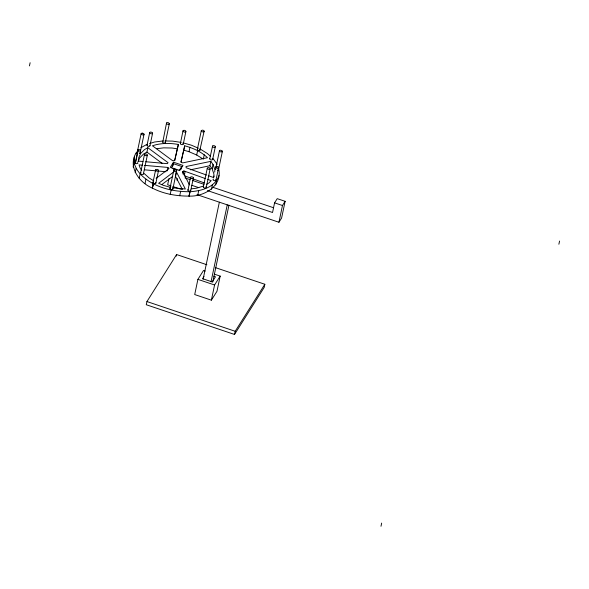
<?xml version="1.0" encoding="UTF-8"?>
<svg xmlns="http://www.w3.org/2000/svg" width="589" height="589" viewBox="0 0 589 589"><rect width="100%" height="100%" fill="white"/><g stroke="black" fill="none" stroke-linecap="round" stroke-linejoin="round"><path stroke-width="0.88" d="M183.26 144.114L185.91 131.516L185.623 130.846A1.487 0.839 11.9 0 0 184.077 130.324A1.487 0.839 11.9 0 0 183.002 130.883L180.352 143.701A1.487 0.839 11.9 0 0 182.7 144.592L183.26 144.114L182.965 143.436M138.54 158.868L138.481 161.099L142.994 161.496M218.548 168.38C223.062 185.557 204.346 196.807 189.15 196.108L188.973 196.108C176.405 196.13 163.749 193.98 152.499 188.178L152.382 188.127C138.805 182.406 127.29 166.142 136.611 152.072L136.243 153.825M134.329 157.13L134.167 162.66L133.239 167.026M213.814 177.326L213.91 174.013L212.121 168.815L209.912 165.73L210.833 161.357L186.006 166.54L186.168 167.762L206.584 175.051M214.757 172.121L214.83 169.639L213.041 164.441L210.833 161.357M166.429 123.079L166.643 123.749A1.487 0.839 11.9 0 0 168.329 124.331A1.487 0.839 11.9 0 0 169.33 123.616L168.528 122.792A1.487 0.839 11.9 0 0 166.554 122.887L162.689 142.494A1.487 0.839 11.9 0 0 164.375 143.075A1.487 0.839 11.9 0 0 165.384 142.361L165.141 141.905M29.45 65.909L30.12 62.728M133.32 164.309L134.24 159.936M133.283 165.634L134.204 161.261M133.239 166.959L134.167 162.586C136.309 172.489 144.894 179.093 153.302 183.753L153.42 183.805C164.67 189.606 177.326 191.756 189.894 191.734L190.078 191.734C201.18 190.961 215.154 187.464 218.939 175.529M137.171 152.507L141.117 133.762M137.605 162.527A1.487 0.839 11.9 0 1 137.745 163.396L136.596 163.72L135.22 163.182L137.87 150.585A1.487 0.839 11.9 0 1 137.936 149.562L139.998 149.739A1.487 0.839 11.9 0 1 140.403 150.806L139.247 151.13L137.87 150.585M135.441 163.352L138.091 150.755M135.205 172.732L136.125 168.358M140.086 153.074L144.04 134.329M139.203 178.334L140.123 173.961M143.37 173.541A1.487 0.839 11.9 0 1 143.017 174.315L142.612 174.425A1.266 0.714 11.9 0 1 141.721 174.373L141.61 174.351A1.487 0.839 11.9 0 1 140.535 173.173L144.482 154.428L145.498 153.957A1.487 0.839 11.9 0 1 147.162 154.568A1.487 0.839 11.9 0 1 146.97 155.57L146.558 155.68A1.266 0.714 11.9 0 1 145.667 155.629L145.557 155.606A1.487 0.839 11.9 0 1 144.482 154.428M149.908 145.512A1.487 0.839 11.9 0 1 148.465 146.374L148.413 146.359A1.384 0.78 11.9 0 1 147.478 145.991L147.022 145.299L149.672 132.709A1.487 0.839 11.9 0 1 151.159 132.083L152.418 132.694A1.487 0.839 11.9 0 1 151.123 133.777L151.071 133.762A1.384 0.78 11.9 0 1 150.129 133.394L149.672 132.709M137.981 161.725L139.718 157.881L143.583 153.979L146.933 152.095L147.854 147.721L168.049 162.667L167.364 163.654L145.704 161.739M143.385 173.983L147.331 155.238M149.952 145.741L152.61 133.151M145.027 183.554L145.947 179.181M152.956 182.524L155.614 169.927M153.199 183.687L152.352 188.149L153.42 183.805M153.302 183.753L152.352 188.149M153.449 182.008L153.199 182.141A1.487 0.839 11.9 0 0 152.985 182.752L153.111 182.973A1.487 0.839 11.9 0 0 155.076 183.635L155.886 183.039L158.537 170.442A1.487 0.839 11.9 0 0 157.16 169.345L155.849 169.544A1.487 0.839 11.9 0 0 155.636 170.155L155.761 170.383A1.487 0.839 11.9 0 0 157.734 171.038L158.537 170.442M165.354 142.575L169.301 123.83M167.129 170.928L167.865 167.431L144.467 165.362M168.955 178.607L167.659 184.777L171.105 185.94M172.562 166.577L173.483 162.203L182.98 165.399L179.785 170.464L170.287 167.261L173.483 162.203M174.675 160.738L178.371 144.46C169.801 142.965 160.738 142.943 152.441 145.785L172.584 160.694L174.609 160.613L178.371 144.46M169.904 188.598L173.946 169.647A1.487 0.839 11.9 0 1 175.478 169.33A1.487 0.839 11.9 0 1 176.766 170.228L172.82 189.194L172.275 189.687A1.487 0.839 11.9 0 1 170.214 189.268L170 188.392A1.487 0.839 11.9 0 1 170.449 188.105M206.872 264.741L176.597 254.544L146.948 301.553L146.278 304.734L234.518 334.456L264.166 287.447L264.836 284.266L215.522 267.656M170.199 194.48L171.127 190.1M175.721 171.774L176.376 171.848L175.456 176.229L182.399 189.511M177.046 180.337L177.422 178.585M181.022 162.13L184.718 145.814C193.037 148.03 201.247 151.69 207.519 157.705L182.671 162.903L180.948 162.019L184.718 145.814M181.176 169.117L181.736 166.488L173.836 163.83L171.185 168.034M182.391 173.254L182.759 171.509L183.915 170.95L205.296 178.548M183.179 174.447L183.915 170.95M179.719 195.725L180.646 191.344M202.587 158.684L196.697 155.025L189.01 151.697L189.93 147.316M185.16 171.362L184.239 175.743L190.946 178.136M193.369 177.981L190.711 190.578L189.864 191.153L188.708 190.998A1.399 0.788 11.9 0 1 187.95 190.49L190.446 177.414M197.322 149.518L201.276 130.773M196.697 155.025L197.617 150.651M176.258 256.134L176.597 254.544M188.973 196.108L189.894 191.734M189.15 196.108L190.078 191.734M197.558 149.135L197.396 149.311A1.487 0.839 11.9 0 0 197.985 150.372A1.487 0.839 11.9 0 0 199.767 150.548L204.177 131.06A1.487 0.839 11.9 0 0 202.439 130.154L201.35 130.567A1.487 0.839 11.9 0 0 201.939 131.627A1.487 0.839 11.9 0 0 203.72 131.803L204.206 131.281M203.323 159.14L204.243 154.767M197.779 195.025L198.707 190.652M203.315 187.015L207.269 168.27M209.787 158.699L212.585 145.917A1.487 0.839 11.9 0 1 213.836 145.652L214.219 145.733A1.487 0.839 11.9 0 1 215.294 146.919L212.636 159.509L211.93 159.943A1.399 0.788 11.9 0 1 210.914 159.891L210.862 159.884A1.487 0.839 11.9 0 1 209.787 158.699L209.927 158.515M203.529 186.617A1.487 0.839 11.9 0 0 203.499 187.464L204.758 188.082A1.487 0.839 11.9 0 0 206.253 187.457L210.199 168.712L209.493 167.865A1.487 0.839 11.9 0 0 207.718 167.732A1.487 0.839 11.9 0 0 207.453 168.719L208.712 169.337A1.487 0.839 11.9 0 0 210.199 168.712M212.121 168.815L213.041 164.441M215.522 169.477L219.476 150.732M211.436 189.305L212.364 184.931M215.972 180.146L218.629 167.548M218.416 170.169L222.37 151.425M215.707 184.99L216.656 180.587M205.171 271.058L203.507 270.491L197.904 279.37L194.709 294.559L211.377 300.169L216.973 291.29L220.176 276.108L214.344 274.143M203.124 279.186L219.351 202.189M211.024 281.844L227.251 204.847M212.732 282.116L228.959 205.119M211.377 300.169L214.573 284.988L220.176 276.108M234.518 334.456L235.188 331.276L264.836 284.266M196.954 194.642L278.943 222.259L281.594 218.055L285.128 201.313L277.228 198.655L274.577 202.859L272.545 212.496L207.431 190.571M278.943 222.259L282.47 205.517L285.128 201.313M380.995 526.271L381.665 523.091M558.88 244.236L559.55 241.048M187.795 190.004L188.06 189.629M133.408 161.511L134.056 160.061M138.555 158.124L140.638 153.508L144.504 149.599L147.854 147.721M214.035 176.037L213.387 177.473L208.285 175.655M176.774 170.449L176.229 170.943A1.487 0.839 11.9 0 1 174.167 170.523L173.858 169.853M185.91 131.516L185.358 132.002A1.487 0.839 11.9 0 1 183.01 131.104L183.002 130.883M179.078 170.692L181.736 166.488M203.985 276.484L202.594 278.685L212.246 281.932L215.486 276.793L213.881 276.256M162.483 141.824L162.608 141.632A1.487 0.839 11.9 0 1 162.822 141.478M140.535 173.173L140.999 172.805M215.294 146.919L214.587 147.353A1.399 0.788 11.9 0 1 213.564 147.294L213.512 147.287A1.487 0.839 11.9 0 1 212.445 146.101M156.114 178.364L169.014 168.645L167.865 167.431M174.403 171.414L158.632 183.297L163.337 185.336L170.773 187.457M162.012 184.431L172.768 176.325M140.911 147.729L147.036 144.305M206.459 184.35L208.837 183.017L211.171 180.646L207.814 179.446M149.547 143.539L154.568 142.008L163.241 140.926M203.293 186.131L196.483 188.208L191.491 188.833M182.759 171.509L189.437 184.909M190.402 169.809L209.912 165.73M217.481 170.692L218.099 170.523A1.487 0.839 11.9 0 0 218.166 169.499M156.733 148.722L163.668 147.854L172.076 148.023L177.444 148.84M164.942 140.955L172.592 141.11L181.228 142.42M142.663 165.2L139.063 164.883L140.153 168.086L141.713 170.273M144.445 169.816L156.144 170.847M157.94 171.009L166.039 171.723M172.474 187.803L185.366 189.04L176.376 171.848M182.988 142.803L191.418 145.203L198.405 148.229M183.797 150.188L189.01 151.697M172.768 168.564L175.132 169.367M274.577 202.859L282.47 205.517M184.909 177.885L190.122 179.638M192.721 180.514L204.008 184.32M212.688 187.243L273.458 207.711M191.808 185.307L198.751 187.648M172.827 186.514L181.441 189.422M197.904 279.37L214.573 284.988M146.948 301.553L235.188 331.276M192.625 178.732L204.376 182.921M199.958 148.907L207.321 153.479L210.56 156.38M153.243 180.521L149.113 177.952L143.797 173.195M146.933 152.095L162.078 163.308M205.841 186.794L206.253 187.457M190.564 190.1L190.711 190.578M137.502 153.177L137.296 152.956A1.487 0.839 11.9 0 1 137.428 152.131M213.144 158.699L217.142 164.302M215.846 179.689L215.957 179.917A1.487 0.839 11.9 0 1 215.125 180.72L213.962 180.565A1.399 0.788 11.9 0 1 213.211 180.05L213.181 180.02A1.487 0.839 11.9 0 1 213.579 179.071M200.253 150.033L200.223 149.805A1.487 0.839 11.9 0 0 199.885 149.363M172.82 189.194L172.813 188.973A1.487 0.839 11.9 0 0 172.71 188.745M139.961 152.625A1.487 0.839 11.9 0 1 139.24 153.655M212.231 158.632A1.487 0.839 11.9 0 1 212.636 159.509M135.22 163.182A1.487 0.839 11.9 0 1 135.08 162.314M180.352 143.48A1.487 0.839 11.9 0 1 180.448 143.282M215.633 169.279A1.487 0.839 11.9 0 1 215.839 169.124M155.732 182.583A1.487 0.839 11.9 0 1 155.886 183.039M147.022 145.299A1.487 0.839 11.9 0 1 147.464 144.769M222.053 151.778L220.676 151.881A1.487 0.839 11.9 0 1 219.461 150.953A1.487 0.839 11.9 0 1 220.411 150.21L221.854 150.556A1.487 0.839 11.9 0 1 222.053 151.778M142.332 133.173L141.964 133.188A1.487 0.839 11.9 0 0 141.25 134.211L142.442 134.874A1.487 0.839 11.9 0 0 143.952 134.535A1.487 0.839 11.9 0 0 143.429 133.475L142.332 133.173M217.783 168.123L216.619 167.968A1.399 0.788 11.9 0 1 215.861 167.46L215.832 167.431A1.487 0.839 11.9 0 1 216.384 166.429A1.487 0.839 11.9 0 1 218.298 166.878L218.504 167.099A1.487 0.839 11.9 0 1 217.783 168.123M192.522 178.555L191.359 178.408A1.399 0.788 11.9 0 1 190.6 177.893A1.487 0.839 11.9 0 1 191.131 176.869A1.487 0.839 11.9 0 1 193.037 177.318L193.244 177.532A1.487 0.839 11.9 0 1 192.522 178.555"/></g></svg>
